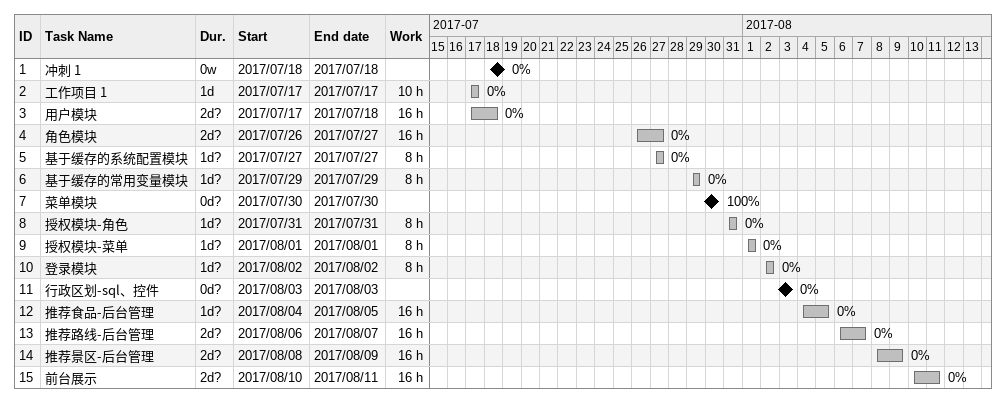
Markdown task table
| ID | Task | Duration | Start | Finish | % complete | Work (h) |
|---|---|---|---|---|---|---|
| 1 | 冲刺 1 | 0w | 2017-07-18 | 2017-07-18 | 0 |  |
| 2 | 工作项目 1 | 1d | 2017-07-17 | 2017-07-17 | 0 | 10 |
| 3 | 用户模块 | 2d? | 2017-07-17 | 2017-07-18 | 0 | 16 |
| 4 | 角色模块 | 2d? | 2017-07-26 | 2017-07-27 | 0 | 16 |
| 5 | 基于缓存的系统配置模块 | 1d? | 2017-07-27 | 2017-07-27 | 0 | 8 |
| 6 | 基于缓存的常用变量模块 | 1d? | 2017-07-29 | 2017-07-29 | 0 | 8 |
| 7 | 菜单模块 | 0d? | 2017-07-30 | 2017-07-30 | 100 |  |
| 8 | 授权模块-角色 | 1d? | 2017-07-31 | 2017-07-31 | 0 | 8 |
| 9 | 授权模块-菜单 | 1d? | 2017-08-01 | 2017-08-01 | 0 | 8 |
| 10 | 登录模块 | 1d? | 2017-08-02 | 2017-08-02 | 0 | 8 |
| 11 | 行政区划-sql、控件 | 0d? | 2017-08-03 | 2017-08-03 | 0 |  |
| 12 | 推荐食品-后台管理 | 1d? | 2017-08-04 | 2017-08-05 | 0 | 16 |
| 13 | 推荐路线-后台管理 | 2d? | 2017-08-06 | 2017-08-07 | 0 | 16 |
| 14 | 推荐景区-后台管理 | 2d? | 2017-08-08 | 2017-08-09 | 0 | 16 |
| 15 | 前台展示 | 2d? | 2017-08-10 | 2017-08-11 | 0 | 16 |
